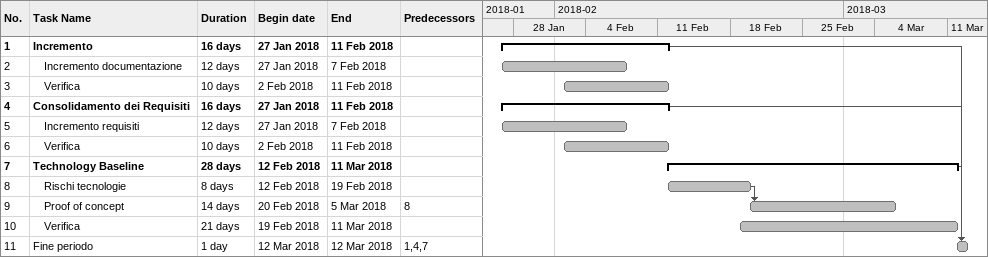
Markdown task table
| ID | Level | Task | Duration | Start | Finish | Predecessors |
|---|---|---|---|---|---|---|
| 1 | 1 | **Incremento** | 16d | 2018-01-27 | 2018-02-11 |  |
| 2 | 2 | Incremento documentazione | 12d | 2018-01-27 | 2018-02-07 |  |
| 3 | 2 | Verifica | 10d | 2018-02-02 | 2018-02-11 |  |
| 4 | 1 | **Consolidamento dei Requisiti** | 16d | 2018-01-27 | 2018-02-11 |  |
| 5 | 2 | Incremento requisiti | 12d | 2018-01-27 | 2018-02-07 |  |
| 6 | 2 | Verifica | 10d | 2018-02-02 | 2018-02-11 |  |
| 7 | 1 | **Technology Baseline** | 28d | 2018-02-12 | 2018-03-11 |  |
| 8 | 2 | Rischi tecnologie | 8d | 2018-02-12 | 2018-02-19 |  |
| 9 | 2 | Proof of concept | 14d | 2018-02-20 | 2018-03-05 | 8 |
| 10 | 2 | Verifica | 21d | 2018-02-19 | 2018-03-11 |  |
| 11 | 1 | Fine periodo | 1d | 2018-03-12 | 2018-03-12 | 1, 4, 7 |
